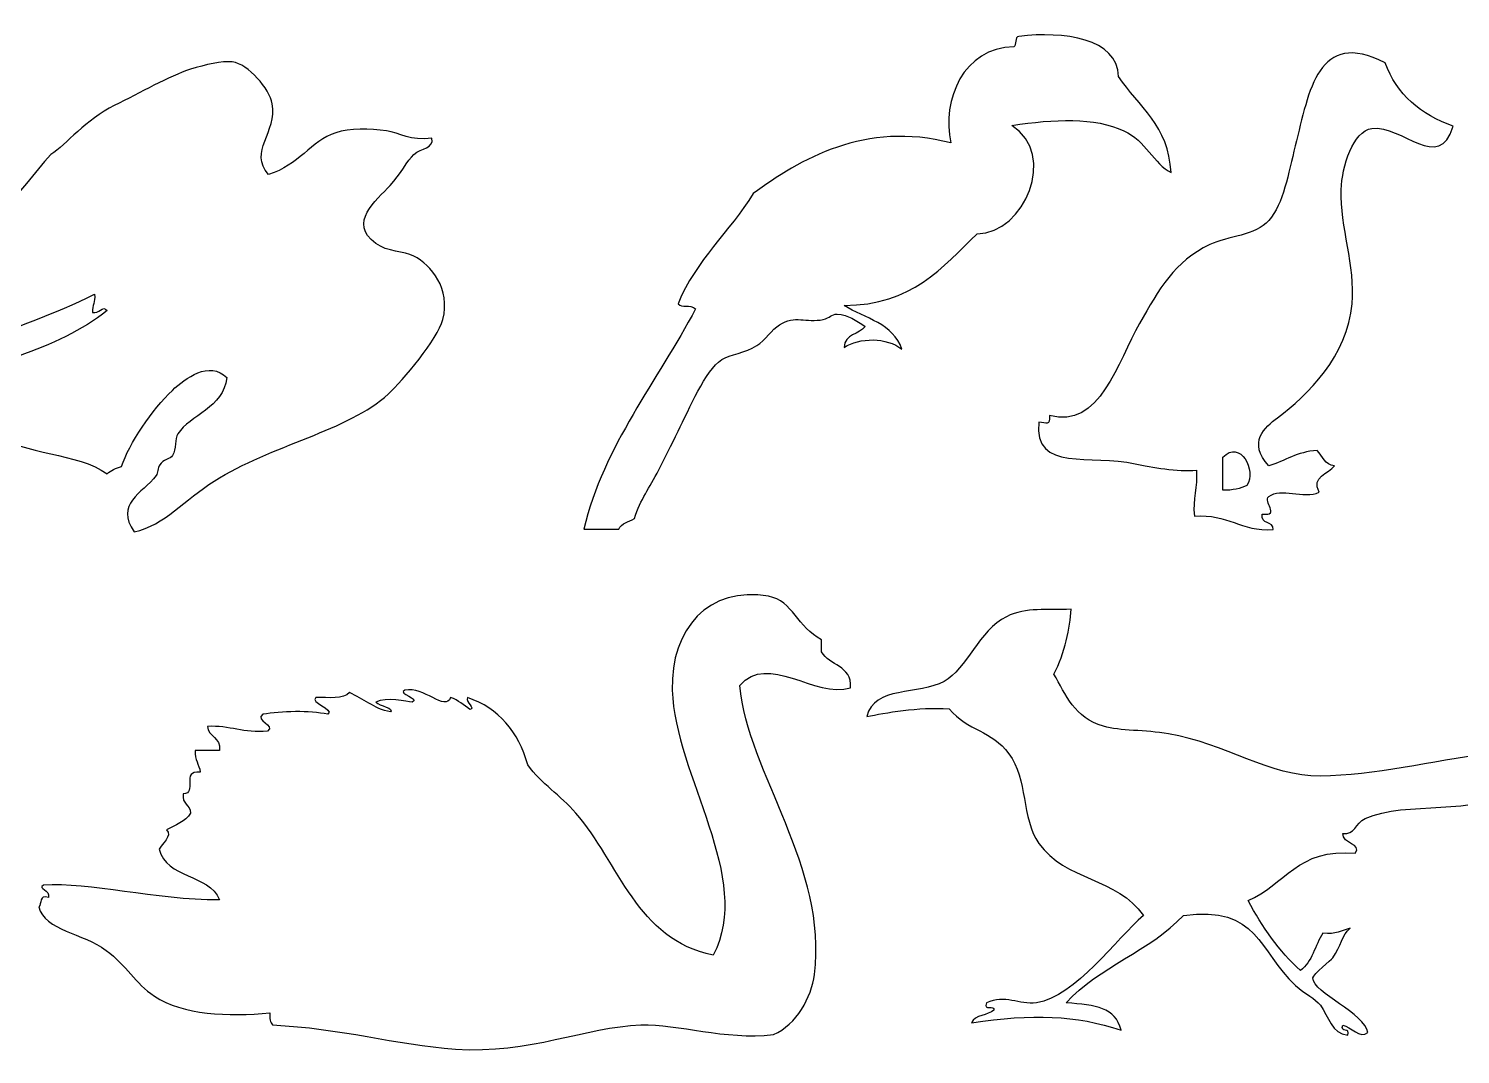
# Model space of a CAD drawing. Header units: centimetres. Extents: x -64 to 65, y -66 to 66.
# Drawn here: x 31.03 to 46.35, y 37.77 to 48.75 of the extents above; entities that cross this region are included whole.
import ezdxf

# ---------------------------------------------------------------- set-up
doc = ezdxf.new("R2010")
doc.units = ezdxf.units.CM
doc.header["$MEASUREMENT"] = 0
doc.layers.add('Layer 1', color=7, linetype='Continuous')

msp = doc.modelspace()

# ---------------------------------------------------------------- linework, layer by layer
at = {"layer": 'Layer 1'}
for points, knots in [([(42.6961, 48.23558), (42.90851, 47.91763), (43.23201, 47.71133), (43.25733, 47.20672), (43.25733, 47.20672), (43.07749, 47.29985), (42.98343, 47.5483), (42.75243, 47.65564), (42.75243, 47.65564), (42.44292, 47.79968), (42.00466, 47.78211), (41.55508, 47.71184), (41.55508, 47.71184), (42.04162, 47.39908), (41.69436, 46.55828), (41.18093, 46.55209), (41.18093, 46.55209), (40.81067, 46.19281), (40.4864, 45.78766), (39.75932, 45.78509), (39.75932, 45.78509), (39.98258, 45.64661), (40.28772, 45.59014), (40.37686, 45.31741), (40.37686, 45.31741), (40.21665, 45.44698), (39.91926, 45.44338), (39.75932, 45.33614), (39.75932, 45.33614), (39.75985, 45.4855), (39.92365, 45.47116), (39.98385, 45.56067), (39.98385, 45.56067), (39.88566, 45.62409), (39.80581, 45.68664), (39.68463, 45.69153), (39.68463, 45.69153), (39.62005, 45.69412), (39.60687, 45.65097), (39.53503, 45.63546), (39.53503, 45.63546), (39.35157, 45.5958), (39.23221, 45.6865), (39.06735, 45.57926), (39.06735, 45.57926), (38.9857, 45.52629), (38.91672, 45.41466), (38.82396, 45.35487), (38.82396, 45.35487), (38.70148, 45.27542), (38.54025, 45.2638), (38.45008, 45.20527), (38.45008, 45.20527), (38.26765, 45.08679), (38.10514, 44.68243), (37.9824, 44.43824), (37.9824, 44.43824), (37.90877, 44.29174), (37.84209, 44.15326), (37.77647, 44.02676), (37.77647, 44.02676), (37.67106, 43.8229), (37.58319, 43.71759), (37.51472, 43.50302), (37.51472, 43.50302), (37.4527, 43.47151), (37.37544, 43.45508), (37.34652, 43.39076), (37.34652, 43.39076), (37.22169, 43.39076), (37.09689, 43.39076), (36.97235, 43.39076), (36.97235, 43.39076), (37.18809, 44.28503), (37.7633, 44.98138), (38.16946, 45.74775), (38.16946, 45.74775), (38.10824, 45.80691), (38.02243, 45.74788), (37.9824, 45.80382), (37.9824, 45.80382), (38.17335, 46.27369), (38.53302, 46.57484), (38.78673, 46.98233), (38.78673, 46.98233), (39.27817, 47.34653), (39.98923, 47.76433), (40.9003, 47.52481), (40.9003, 47.52481), (40.80031, 47.98976), (41.03775, 48.54401), (41.5739, 48.55356), (41.5739, 48.55356), (41.61007, 48.57346), (41.57829, 48.6613), (41.62997, 48.66582), (41.62997, 48.66582), (42.10569, 48.72326), (42.68629, 48.6438), (42.6961, 48.23558)], [0, 0, 0, 0, 0.03846154, 0.03846154, 0.03846154, 0.03846154, 0.07692308, 0.07692308, 0.07692308, 0.07692308, 0.11538462, 0.11538462, 0.11538462, 0.11538462, 0.15384615, 0.15384615, 0.15384615, 0.15384615, 0.19230769, 0.19230769, 0.19230769, 0.19230769, 0.23076923, 0.23076923, 0.23076923, 0.23076923, 0.26923077, 0.26923077, 0.26923077, 0.26923077, 0.30769231, 0.30769231, 0.30769231, 0.30769231, 0.34615385, 0.34615385, 0.34615385, 0.34615385, 0.38461538, 0.38461538, 0.38461538, 0.38461538, 0.42307692, 0.42307692, 0.42307692, 0.42307692, 0.46153846, 0.46153846, 0.46153846, 0.46153846, 0.5, 0.5, 0.5, 0.5, 0.53846154, 0.53846154, 0.53846154, 0.53846154, 0.57692308, 0.57692308, 0.57692308, 0.57692308, 0.61538462, 0.61538462, 0.61538462, 0.61538462, 0.65384615, 0.65384615, 0.65384615, 0.65384615, 0.69230769, 0.69230769, 0.69230769, 0.69230769, 0.73076923, 0.73076923, 0.73076923, 0.73076923, 0.76923077, 0.76923077, 0.76923077, 0.76923077, 0.80769231, 0.80769231, 0.80769231, 0.80769231, 0.84615385, 0.84615385, 0.84615385, 0.84615385, 0.88461538, 0.88461538, 0.88461538, 0.88461538, 0.92307692, 0.92307692, 0.92307692, 0.92307692, 1, 1, 1, 1]), ([(46.27454, 47.70369), (46.13063, 47.19707), (45.72532, 47.7242), (45.40657, 47.68022), (45.40657, 47.68022), (45.20255, 47.65209), (45.08539, 47.27377), (45.07817, 47.02339), (45.07817, 47.02339), (45.06658, 46.6239), (45.23107, 46.21162), (45.19543, 45.8035), (45.19543, 45.8035), (45.14696, 45.24814), (44.71857, 44.82211), (44.39782, 44.58364), (44.39782, 44.58364), (44.25865, 44.48011), (44.07254, 44.3216), (44.304, 44.06754), (44.304, 44.06754), (44.47714, 44.12122), (44.60438, 44.22071), (44.82015, 44.23177), (44.82015, 44.23177), (44.88243, 44.17676), (44.89775, 44.07474), (45.00782, 44.06754), (45.00782, 44.06754), (44.94099, 43.9865), (44.75181, 43.9535), (44.84359, 43.78602), (44.84359, 43.78602), (44.67317, 43.70876), (44.4296, 43.84399), (44.304, 43.73911), (44.304, 43.73911), (44.23349, 43.69119), (44.43481, 43.52874), (44.23362, 43.55144), (44.23362, 43.55144), (44.21034, 43.43428), (44.35337, 43.48349), (44.35096, 43.38721), (44.35096, 43.38721), (43.9961, 43.36078), (43.86865, 43.56173), (43.50641, 43.52797), (43.50641, 43.52797), (43.48813, 43.71828), (43.54022, 43.83825), (43.52991, 44.02062), (43.52991, 44.02062), (43.32518, 44.00594), (43.04996, 44.05184), (42.87308, 44.091), (42.87308, 44.091), (42.40344, 44.19493), (41.78567, 43.99996), (41.84083, 44.53672), (41.84083, 44.53672), (41.92441, 44.52939), (41.96349, 44.49124), (41.95812, 44.6071), (41.95812, 44.6071), (42.49231, 44.45578), (42.6898, 45.18725), (42.91996, 45.59236), (42.91996, 45.59236), (43.127, 45.95677), (43.29408, 46.25787), (43.67064, 46.43688), (43.67064, 46.43688), (43.86254, 46.52808), (44.16187, 46.53253), (44.30403, 46.6949), (44.30403, 46.6949), (44.46027, 46.87339), (44.51149, 47.19851), (44.5856, 47.49251), (44.5856, 47.49251), (44.73565, 48.08846), (44.82502, 48.74857), (45.54741, 48.38392), (45.54741, 48.38392), (45.67259, 48.04005), (45.93161, 47.82989), (46.27454, 47.70369)], [0, 0, 0, 0, 0.04347826, 0.04347826, 0.04347826, 0.04347826, 0.08695652, 0.08695652, 0.08695652, 0.08695652, 0.13043478, 0.13043478, 0.13043478, 0.13043478, 0.17391304, 0.17391304, 0.17391304, 0.17391304, 0.2173913, 0.2173913, 0.2173913, 0.2173913, 0.26086957, 0.26086957, 0.26086957, 0.26086957, 0.30434783, 0.30434783, 0.30434783, 0.30434783, 0.34782609, 0.34782609, 0.34782609, 0.34782609, 0.39130435, 0.39130435, 0.39130435, 0.39130435, 0.43478261, 0.43478261, 0.43478261, 0.43478261, 0.47826087, 0.47826087, 0.47826087, 0.47826087, 0.52173913, 0.52173913, 0.52173913, 0.52173913, 0.56521739, 0.56521739, 0.56521739, 0.56521739, 0.60869565, 0.60869565, 0.60869565, 0.60869565, 0.65217391, 0.65217391, 0.65217391, 0.65217391, 0.69565217, 0.69565217, 0.69565217, 0.69565217, 0.73913043, 0.73913043, 0.73913043, 0.73913043, 0.7826087, 0.7826087, 0.7826087, 0.7826087, 0.82608696, 0.82608696, 0.82608696, 0.82608696, 0.86956522, 0.86956522, 0.86956522, 0.86956522, 0.91304348, 0.91304348, 0.91304348, 0.91304348, 1, 1, 1, 1]), ([(33.59999, 47.18743), (33.92344, 47.28525), (34.04782, 47.54345), (34.31855, 47.63407), (34.31855, 47.63407), (34.46312, 47.68249), (34.68677, 47.67913), (34.86232, 47.65349), (34.86232, 47.65349), (34.99885, 47.63357), (35.11973, 47.54221), (35.34783, 47.57581), (35.34783, 47.57581), (35.36947, 47.46021), (35.23377, 47.47519), (35.15363, 47.40103), (35.15363, 47.40103), (35.08727, 47.33965), (35.00647, 47.18595), (34.90114, 47.07088), (34.90114, 47.07088), (34.75197, 46.90795), (34.44394, 46.67083), (34.7458, 46.44943), (34.7458, 46.44943), (34.87418, 46.35529), (35.0484, 46.36767), (35.15363, 46.31349), (35.15363, 46.31349), (35.34297, 46.21596), (35.54995, 45.96421), (35.46436, 45.63378), (35.46436, 45.63378), (35.4106, 45.42648), (35.03322, 44.9779), (34.88172, 44.83757), (34.88172, 44.83757), (34.4578, 44.44474), (33.62786, 44.29142), (33.01736, 43.90539), (33.01736, 43.90539), (32.70084, 43.70523), (32.48809, 43.43351), (32.16289, 43.36162), (32.16289, 43.36162), (31.94998, 43.65695), (32.24946, 43.77302), (32.39594, 43.96365), (32.39594, 43.96365), (32.41713, 43.99122), (32.41306, 44.0466), (32.43481, 44.08017), (32.43481, 44.08017), (32.46955, 44.13399), (32.55102, 44.14356), (32.57075, 44.17727), (32.57075, 44.17727), (32.61441, 44.25191), (32.59536, 44.35798), (32.62901, 44.41032), (32.62901, 44.41032), (32.75876, 44.61214), (33.11796, 44.68953), (33.15331, 45.01233), (33.15331, 45.01233), (32.9658, 45.19812), (32.70876, 45.00775), (32.57072, 44.87639), (32.57072, 44.87639), (32.35389, 44.67004), (32.10659, 44.3064), (32.02695, 44.06073), (32.02695, 44.06073), (31.9643, 44.04568), (31.91215, 44.02012), (31.87156, 43.98305), (31.87156, 43.98305), (31.55776, 44.213), (30.98187, 44.18091), (30.66749, 44.4103), (30.66749, 44.4103), (30.35219, 44.50928), (30.05678, 44.62818), (29.87128, 44.85697), (29.87128, 44.85697), (30.53893, 45.14738), (31.34297, 45.30136), (31.87156, 45.73086), (31.87156, 45.73086), (31.82674, 45.79306), (31.78499, 45.68951), (31.7162, 45.71144), (31.7162, 45.71144), (31.70974, 45.7891), (31.75089, 45.81923), (31.73562, 45.90562), (31.73562, 45.90562), (31.32282, 45.69049), (30.83881, 45.54658), (30.41506, 45.34243), (30.41506, 45.34243), (30.31873, 45.31735), (30.31962, 45.38942), (30.24028, 45.38127), (30.24028, 45.38127), (30.09412, 45.32145), (30.0324, 45.20691), (29.81306, 45.26475), (29.81306, 45.26475), (29.81769, 45.34426), (29.87198, 45.37413), (29.87132, 45.45895), (29.87132, 45.45895), (29.56493, 45.44315), (29.42587, 45.0058), (29.13334, 45.26475), (29.13334, 45.26475), (29.1236, 45.44522), (29.11506, 45.5332), (29.13334, 45.67261), (29.13334, 45.67261), (29.47055, 45.86618), (29.89881, 45.96876), (30.12375, 46.27462), (30.12375, 46.27462), (30.62529, 46.53045), (30.91213, 47.00106), (31.26955, 47.40098), (31.26955, 47.40098), (31.4392, 47.51234), (31.64227, 47.77328), (31.94924, 47.92533), (31.94924, 47.92533), (32.2243, 48.06154), (32.53312, 48.23976), (32.76492, 48.31374), (32.76492, 48.31374), (32.91796, 48.36258), (33.10433, 48.40484), (33.21156, 48.39142), (33.21156, 48.39142), (33.3851, 48.3697), (33.60963, 48.10347), (33.63884, 47.94475), (33.63884, 47.94475), (33.69511, 47.63884), (33.38182, 47.43307), (33.59999, 47.18743)], [0, 0, 0, 0, 0.02631579, 0.02631579, 0.02631579, 0.02631579, 0.05263158, 0.05263158, 0.05263158, 0.05263158, 0.07894737, 0.07894737, 0.07894737, 0.07894737, 0.10526316, 0.10526316, 0.10526316, 0.10526316, 0.13157895, 0.13157895, 0.13157895, 0.13157895, 0.15789474, 0.15789474, 0.15789474, 0.15789474, 0.18421053, 0.18421053, 0.18421053, 0.18421053, 0.21052632, 0.21052632, 0.21052632, 0.21052632, 0.23684211, 0.23684211, 0.23684211, 0.23684211, 0.26315789, 0.26315789, 0.26315789, 0.26315789, 0.28947368, 0.28947368, 0.28947368, 0.28947368, 0.31578947, 0.31578947, 0.31578947, 0.31578947, 0.34210526, 0.34210526, 0.34210526, 0.34210526, 0.36842105, 0.36842105, 0.36842105, 0.36842105, 0.39473684, 0.39473684, 0.39473684, 0.39473684, 0.42105263, 0.42105263, 0.42105263, 0.42105263, 0.44736842, 0.44736842, 0.44736842, 0.44736842, 0.47368421, 0.47368421, 0.47368421, 0.47368421, 0.5, 0.5, 0.5, 0.5, 0.52631579, 0.52631579, 0.52631579, 0.52631579, 0.55263158, 0.55263158, 0.55263158, 0.55263158, 0.57894737, 0.57894737, 0.57894737, 0.57894737, 0.60526316, 0.60526316, 0.60526316, 0.60526316, 0.63157895, 0.63157895, 0.63157895, 0.63157895, 0.65789474, 0.65789474, 0.65789474, 0.65789474, 0.68421053, 0.68421053, 0.68421053, 0.68421053, 0.71052632, 0.71052632, 0.71052632, 0.71052632, 0.73684211, 0.73684211, 0.73684211, 0.73684211, 0.76315789, 0.76315789, 0.76315789, 0.76315789, 0.78947368, 0.78947368, 0.78947368, 0.78947368, 0.81578947, 0.81578947, 0.81578947, 0.81578947, 0.84210526, 0.84210526, 0.84210526, 0.84210526, 0.86842105, 0.86842105, 0.86842105, 0.86842105, 0.89473684, 0.89473684, 0.89473684, 0.89473684, 0.92105263, 0.92105263, 0.92105263, 0.92105263, 0.94736842, 0.94736842, 0.94736842, 0.94736842, 1, 1, 1, 1]), ([(43.81135, 44.16137), (43.81135, 44.04405), (43.81135, 43.92676), (43.81135, 43.8095), (43.81135, 43.8095), (43.92073, 43.80177), (43.99635, 43.82778), (44.0694, 43.85641), (44.0694, 43.85641), (44.17534, 44.01889), (43.99624, 44.3534), (43.81135, 44.16137)], [0, 0, 0, 0, 0.25, 0.25, 0.25, 0.25, 0.5, 0.5, 0.5, 0.5, 1, 1, 1, 1]), ([(39.82757, 41.69185), (39.44342, 41.57609), (38.94294, 42.0728), (38.64179, 41.71762), (38.64179, 41.71762), (38.73077, 40.77258), (39.5885, 39.76767), (39.44083, 38.62419), (39.44083, 38.62419), (39.40911, 38.37778), (39.25173, 38.08857), (39.00265, 37.97974), (39.00265, 37.97974), (38.4787, 37.92108), (37.98464, 38.09502), (37.58483, 38.08285), (37.58483, 38.08285), (36.98983, 38.06475), (36.3923, 37.76829), (35.5999, 37.82504), (35.5999, 37.82504), (34.95905, 37.87095), (34.36927, 38.05107), (33.64066, 38.08285), (33.64066, 38.08285), (33.61904, 38.11272), (33.60671, 38.15193), (33.61489, 38.21173), (33.61489, 38.21173), (33.16102, 38.17244), (32.68612, 38.18781), (32.37749, 38.39218), (32.37749, 38.39218), (32.17162, 38.52852), (32.08184, 38.71979), (31.86192, 38.88198), (31.86192, 38.88198), (31.61319, 39.06542), (31.20763, 39.09365), (31.14014, 39.34601), (31.14014, 39.34601), (31.17631, 39.37858), (31.1416, 39.48203), (31.24322, 39.44912), (31.24322, 39.44912), (31.27288, 39.52471), (31.11958, 39.54487), (31.19173, 39.57803), (31.19173, 39.57803), (31.67764, 39.61653), (32.3849, 39.41653), (33.07355, 39.42335), (33.07355, 39.42335), (32.95779, 39.70288), (32.50927, 39.64967), (32.4291, 39.96471), (32.4291, 39.96471), (32.45614, 40.01644), (32.57605, 40.10796), (32.50646, 40.17095), (32.50646, 40.17095), (32.59814, 40.22532), (32.71389, 40.25564), (32.76416, 40.35137), (32.76416, 40.35137), (32.76125, 40.44297), (32.66886, 40.44509), (32.68688, 40.55761), (32.68688, 40.55761), (32.84312, 40.55745), (32.65338, 40.81254), (32.86733, 40.78962), (32.86733, 40.78962), (32.86082, 40.87765), (32.80211, 40.9135), (32.81576, 41.02163), (32.81576, 41.02163), (32.9017, 41.02163), (32.98761, 41.02163), (33.07354, 41.02163), (33.07354, 41.02163), (33.09042, 41.16739), (32.95771, 41.16355), (32.94461, 41.27941), (32.94461, 41.27941), (33.18869, 41.29142), (33.3318, 41.20255), (33.58914, 41.22787), (33.58914, 41.22787), (33.68106, 41.2942), (33.44838, 41.33918), (33.53755, 41.40832), (33.53755, 41.40832), (33.73609, 41.44145), (34.03719, 41.45214), (34.23359, 41.40832), (34.23359, 41.40832), (34.30757, 41.46743), (34.03476, 41.53368), (34.10466, 41.58874), (34.10466, 41.58874), (34.24174, 41.58919), (34.39843, 41.57003), (34.46558, 41.64031), (34.46558, 41.64031), (34.61719, 41.5771), (34.72336, 41.46849), (34.90381, 41.43407), (34.90381, 41.43407), (34.9526, 41.46802), (34.78567, 41.50329), (34.74919, 41.53718), (34.74919, 41.53718), (34.85574, 41.60121), (35.08291, 41.54186), (35.1358, 41.53718), (35.1358, 41.53718), (35.22502, 41.57888), (34.97467, 41.62976), (35.05844, 41.66609), (35.05844, 41.66609), (35.26053, 41.71652), (35.49209, 41.43162), (35.54829, 41.58873), (35.54829, 41.58873), (35.62962, 41.55833), (35.69148, 41.50853), (35.75451, 41.45985), (35.75451, 41.45985), (35.81891, 41.47768), (35.70665, 41.52864), (35.72874, 41.58873), (35.72874, 41.58873), (36.06664, 41.47131), (36.27331, 41.22244), (36.37319, 40.86697), (36.37319, 40.86697), (36.51868, 40.66446), (36.72366, 40.54248), (36.88876, 40.35138), (36.88876, 40.35138), (37.34763, 39.82041), (37.54051, 38.99462), (38.3581, 38.83045), (38.3581, 38.83045), (38.79138, 39.65092), (37.94924, 40.75381), (37.91987, 41.66612), (37.91987, 41.66612), (37.89884, 42.32088), (38.31087, 42.78861), (38.95103, 42.67148), (38.95103, 42.67148), (39.20908, 42.62428), (39.25784, 42.33691), (39.51816, 42.20745), (39.51816, 42.20745), (39.51816, 42.16451), (39.51816, 42.12151), (39.51816, 42.07857), (39.51816, 42.07857), (39.59566, 41.92397), (39.8439, 41.94016), (39.82757, 41.69185)], [0, 0, 0, 0, 0.02380952, 0.02380952, 0.02380952, 0.02380952, 0.04761905, 0.04761905, 0.04761905, 0.04761905, 0.07142857, 0.07142857, 0.07142857, 0.07142857, 0.0952381, 0.0952381, 0.0952381, 0.0952381, 0.11904762, 0.11904762, 0.11904762, 0.11904762, 0.14285714, 0.14285714, 0.14285714, 0.14285714, 0.16666667, 0.16666667, 0.16666667, 0.16666667, 0.19047619, 0.19047619, 0.19047619, 0.19047619, 0.21428571, 0.21428571, 0.21428571, 0.21428571, 0.23809524, 0.23809524, 0.23809524, 0.23809524, 0.26190476, 0.26190476, 0.26190476, 0.26190476, 0.28571429, 0.28571429, 0.28571429, 0.28571429, 0.30952381, 0.30952381, 0.30952381, 0.30952381, 0.33333333, 0.33333333, 0.33333333, 0.33333333, 0.35714286, 0.35714286, 0.35714286, 0.35714286, 0.38095238, 0.38095238, 0.38095238, 0.38095238, 0.4047619, 0.4047619, 0.4047619, 0.4047619, 0.42857143, 0.42857143, 0.42857143, 0.42857143, 0.45238095, 0.45238095, 0.45238095, 0.45238095, 0.47619048, 0.47619048, 0.47619048, 0.47619048, 0.5, 0.5, 0.5, 0.5, 0.52380952, 0.52380952, 0.52380952, 0.52380952, 0.54761905, 0.54761905, 0.54761905, 0.54761905, 0.57142857, 0.57142857, 0.57142857, 0.57142857, 0.5952381, 0.5952381, 0.5952381, 0.5952381, 0.61904762, 0.61904762, 0.61904762, 0.61904762, 0.64285714, 0.64285714, 0.64285714, 0.64285714, 0.66666667, 0.66666667, 0.66666667, 0.66666667, 0.69047619, 0.69047619, 0.69047619, 0.69047619, 0.71428571, 0.71428571, 0.71428571, 0.71428571, 0.73809524, 0.73809524, 0.73809524, 0.73809524, 0.76190476, 0.76190476, 0.76190476, 0.76190476, 0.78571429, 0.78571429, 0.78571429, 0.78571429, 0.80952381, 0.80952381, 0.80952381, 0.80952381, 0.83333333, 0.83333333, 0.83333333, 0.83333333, 0.85714286, 0.85714286, 0.85714286, 0.85714286, 0.88095238, 0.88095238, 0.88095238, 0.88095238, 0.9047619, 0.9047619, 0.9047619, 0.9047619, 0.92857143, 0.92857143, 0.92857143, 0.92857143, 0.95238095, 0.95238095, 0.95238095, 0.95238095, 1, 1, 1, 1]), ([(42.18882, 42.53323), (42.17496, 42.33855), (42.12373, 42.06206), (42.00218, 41.84002), (42.00218, 41.84002), (42.13402, 41.6187), (42.21983, 41.3716), (42.53542, 41.28011), (42.53542, 41.28011), (42.70954, 41.22963), (42.98227, 41.24151), (43.22858, 41.20015), (43.22858, 41.20015), (43.83463, 41.09839), (44.31507, 40.74187), (44.855, 40.74689), (44.855, 40.74689), (45.43163, 40.75229), (46.04996, 40.90728), (46.64133, 40.98684), (46.64133, 40.98684), (47.45278, 41.09609), (48.0563, 41.30053), (48.93426, 41.33347), (48.93426, 41.33347), (48.93061, 41.20377), (48.82224, 41.17885), (48.80091, 41.06682), (48.80091, 41.06682), (48.18464, 40.89209), (47.55909, 40.72672), (46.8813, 40.61359), (46.8813, 40.61359), (46.53901, 40.30601), (45.77301, 40.49252), (45.33492, 40.29366), (45.33492, 40.29366), (45.22843, 40.24535), (45.22382, 40.11025), (45.09492, 40.13369), (45.09492, 40.13369), (45.09024, 40.01894), (45.3059, 40.02415), (45.22827, 39.92041), (45.22827, 39.92041), (44.61502, 39.98261), (44.46757, 39.57907), (44.08178, 39.41384), (44.08178, 39.41384), (44.23471, 39.13124), (44.41206, 38.87319), (44.64166, 38.66732), (44.64166, 38.66732), (44.76885, 38.75347), (44.79724, 38.93847), (44.88164, 39.06724), (44.88164, 39.06724), (45.01856, 39.04586), (45.08413, 39.09584), (45.17493, 39.12058), (45.17493, 39.12058), (45.08405, 39.04838), (45.07502, 38.92733), (44.98827, 38.80065), (44.98827, 38.80065), (44.97493, 38.78118), (44.77454, 38.62497), (44.77499, 38.58734), (44.77499, 38.58734), (44.77713, 38.42118), (45.33956, 38.20856), (45.36152, 38.00079), (45.36152, 38.00079), (45.28027, 37.92991), (45.17848, 38.06535), (45.0949, 38.08077), (45.0949, 38.08077), (45.06193, 37.99446), (45.18126, 38.0604), (45.14827, 37.97412), (45.14827, 37.97412), (44.97118, 37.98566), (44.94549, 38.17777), (44.85501, 38.29405), (44.85501, 38.29405), (44.79334, 38.37337), (44.70057, 38.40449), (44.58839, 38.50736), (44.58839, 38.50736), (44.19096, 38.87166), (44.19469, 39.36514), (43.38858, 39.25388), (43.38858, 39.25388), (43.03721, 38.8765), (42.47915, 38.70582), (42.13546, 38.32069), (42.13546, 38.32069), (42.45648, 38.29365), (42.65851, 38.27486), (42.72207, 38.02743), (42.72207, 38.02743), (42.23542, 38.19055), (41.77576, 38.20393), (41.12232, 38.10741), (41.12232, 38.10741), (41.1583, 38.19583), (41.29546, 38.18311), (41.3623, 38.24076), (41.3623, 38.24076), (41.37283, 38.30466), (41.24083, 38.22594), (41.28232, 38.32072), (41.28232, 38.32072), (41.47793, 38.41499), (41.63213, 38.29341), (41.81556, 38.32072), (41.81556, 38.32072), (42.23482, 38.38316), (42.67641, 39.01351), (42.962, 39.25391), (42.962, 39.25391), (42.68212, 39.662), (42.12443, 39.62607), (41.8422, 40.0271), (41.8422, 40.0271), (41.65313, 40.29571), (41.72541, 40.71555), (41.52229, 40.98693), (41.52229, 40.98693), (41.33478, 41.23731), (41.08814, 41.22783), (40.88237, 41.46686), (40.88237, 41.46686), (40.54487, 41.49125), (40.19683, 41.42098), (40.0025, 41.3869), (40.0025, 41.3869), (40.07299, 41.71154), (40.56186, 41.61315), (40.82903, 41.76015), (40.82903, 41.76015), (41.07112, 41.89342), (41.20188, 42.30937), (41.49554, 42.45336), (41.49554, 42.45336), (41.71659, 42.56164), (41.92124, 42.51661), (42.18882, 42.53323)], [0, 0, 0, 0, 0.02631579, 0.02631579, 0.02631579, 0.02631579, 0.05263158, 0.05263158, 0.05263158, 0.05263158, 0.07894737, 0.07894737, 0.07894737, 0.07894737, 0.10526316, 0.10526316, 0.10526316, 0.10526316, 0.13157895, 0.13157895, 0.13157895, 0.13157895, 0.15789474, 0.15789474, 0.15789474, 0.15789474, 0.18421053, 0.18421053, 0.18421053, 0.18421053, 0.21052632, 0.21052632, 0.21052632, 0.21052632, 0.23684211, 0.23684211, 0.23684211, 0.23684211, 0.26315789, 0.26315789, 0.26315789, 0.26315789, 0.28947368, 0.28947368, 0.28947368, 0.28947368, 0.31578947, 0.31578947, 0.31578947, 0.31578947, 0.34210526, 0.34210526, 0.34210526, 0.34210526, 0.36842105, 0.36842105, 0.36842105, 0.36842105, 0.39473684, 0.39473684, 0.39473684, 0.39473684, 0.42105263, 0.42105263, 0.42105263, 0.42105263, 0.44736842, 0.44736842, 0.44736842, 0.44736842, 0.47368421, 0.47368421, 0.47368421, 0.47368421, 0.5, 0.5, 0.5, 0.5, 0.52631579, 0.52631579, 0.52631579, 0.52631579, 0.55263158, 0.55263158, 0.55263158, 0.55263158, 0.57894737, 0.57894737, 0.57894737, 0.57894737, 0.60526316, 0.60526316, 0.60526316, 0.60526316, 0.63157895, 0.63157895, 0.63157895, 0.63157895, 0.65789474, 0.65789474, 0.65789474, 0.65789474, 0.68421053, 0.68421053, 0.68421053, 0.68421053, 0.71052632, 0.71052632, 0.71052632, 0.71052632, 0.73684211, 0.73684211, 0.73684211, 0.73684211, 0.76315789, 0.76315789, 0.76315789, 0.76315789, 0.78947368, 0.78947368, 0.78947368, 0.78947368, 0.81578947, 0.81578947, 0.81578947, 0.81578947, 0.84210526, 0.84210526, 0.84210526, 0.84210526, 0.86842105, 0.86842105, 0.86842105, 0.86842105, 0.89473684, 0.89473684, 0.89473684, 0.89473684, 0.92105263, 0.92105263, 0.92105263, 0.92105263, 0.94736842, 0.94736842, 0.94736842, 0.94736842, 1, 1, 1, 1])]:
    msp.add_open_spline(points, degree=3, knots=knots, dxfattribs=at)

doc.saveas('drawing.dxf')
